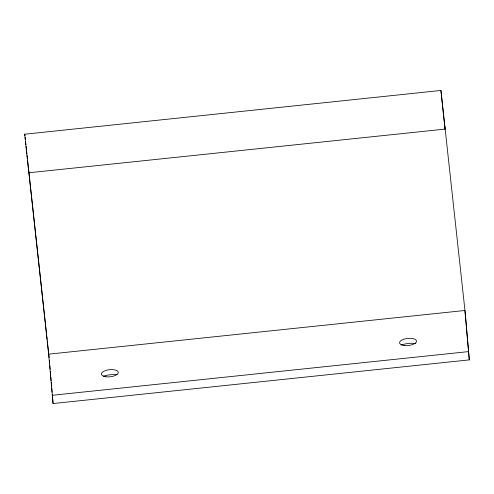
<?xml version="1.0" encoding="UTF-8"?>
<svg xmlns="http://www.w3.org/2000/svg" width="494" height="494" viewBox="0 0 494 494"><rect width="100%" height="100%" fill="white"/><g stroke="black" fill="none" stroke-linecap="round" stroke-linejoin="round"><path stroke-width="0.74" d="M28.794 172.777L28.467 168.973L48.653 354.161L53.08 403.549L469.3 359.879L465.447 314.931L440.932 90.451L24.7 134.214L28.794 172.777L445.014 129.101L444.686 125.297M440.932 90.451L445.014 129.101M48.653 354.161L464.873 310.485L469.3 359.879M52.179 395.299L468.398 351.623M24.712 134.121L24.922 135.751M25.108 137.363L25.33 139.37M25.577 141.667L25.91 144.736M26.077 146.267L26.417 149.336M26.583 150.868L26.917 153.937M27.084 155.468L27.417 158.537M27.584 160.068L28.417 167.732M28.584 169.269L47.134 339.446M47.3 340.977L49.141 357.841M49.357 360.132L49.616 363.176M49.814 365.467L50.141 369.271M50.332 371.556L50.66 375.366M50.789 376.891L51.117 380.701M51.246 382.22L51.642 386.796M51.771 388.315L52.098 392.125M52.296 394.41L53.08 403.549M400.998 345.028A16.148 6.743 -6.2 0 1 415.837 343.472M103.419 376.125A16.148 6.743 -6.2 0 1 116.998 374.699M404.055 345.479A8.528 3.563 -6.2 0 0 416.516 341.07A8.528 3.563 -6.2 0 0 403.524 339.329A8.528 3.563 -6.2 0 0 404.055 345.479M105.852 376.768A8.528 3.563 -6.2 0 0 118.313 372.359A8.528 3.563 -6.2 0 0 105.321 370.617A8.528 3.563 -6.2 0 0 105.852 376.768"/></g></svg>
